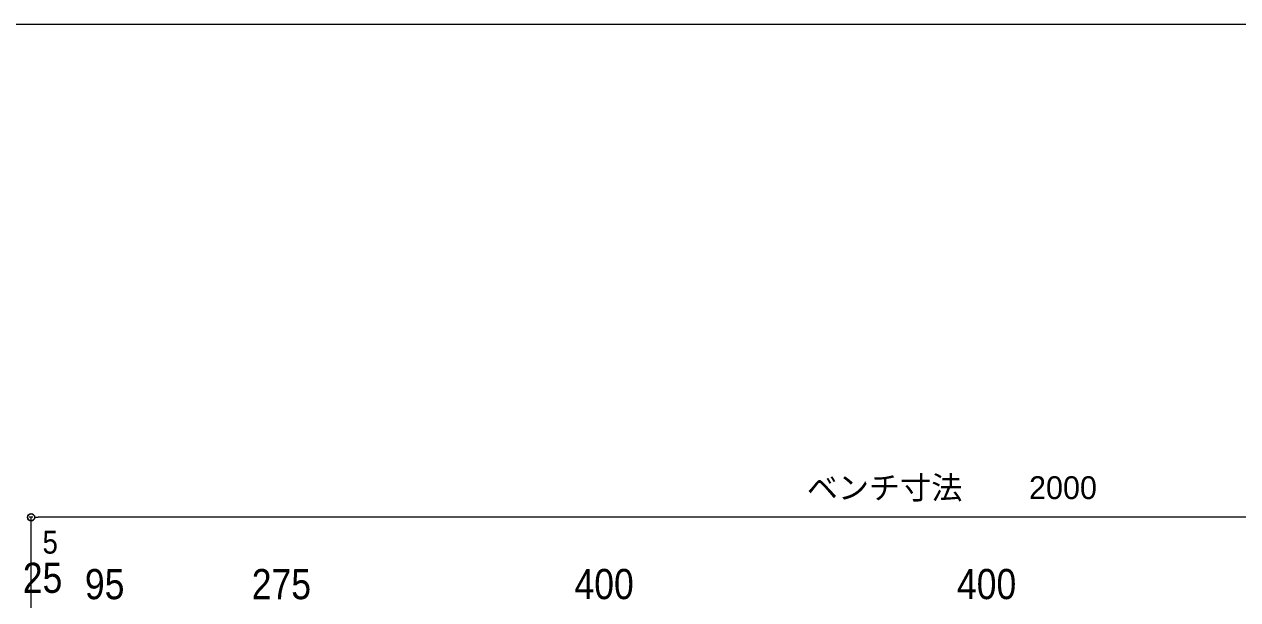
# Model space of a CAD drawing. Units: millimetres, scale not verified. Extents: x -8199 to 8201, y -2963 to 5056.
# Drawn here: x 1657 to 3349, y 1695 to 2497 of the extents above; entities that cross this region are included whole.
import ezdxf
from ezdxf.enums import TextEntityAlignment as Align

# ---------------------------------------------------------------- set-up
doc = ezdxf.new("R2010")
doc.units = ezdxf.units.MM
doc.header["$LTSCALE"] = 20
doc.header["$PDMODE"] = 32
doc.header["$PDSIZE"] = 10
for name, color, linetype, lineweight in [('0-0_図枠', 7, 'Continuous', 9), ('0-2_寸法', 7, 'Continuous', 9), ('0-3_0', 7, 'Continuous', 9)]:
    doc.layers.add(name, color=color, linetype=linetype, lineweight=lineweight)
doc.layers.add('0-4_Defpoints', color=7, linetype='Continuous')
doc.styles.add('Osaka', font='')
doc.styles.add('ＭＳ Ｐゴシック', font='')
doc.styles.get('Osaka').set_extended_font_data('Osaka')
doc.styles.get('ＭＳ Ｐゴシック').set_extended_font_data('MS PGothic')

# ---------------------------------------------------------------- blocks, each defined once
blk = doc.blocks.new('_DOT')
at = {"layer": '0-3_0'}
for p, q in [((-10, 0), (-20, 0)), ((-5, 0), (5, 0))]:
    blk.add_line(p, q, dxfattribs=at)

msp = doc.modelspace()

# ---------------------------------------------------------------- linework, layer by layer
at = {"layer": '0-0_図枠', "color": 5}
msp.add_lwpolyline([(200.57, 2497.28), (8200.57, 2497.28), (8200.57, -2702.72), (200.57, -2702.72)], close=True, dxfattribs=at)
at = {"layer": '0-2_寸法'}
for p, q in [((1666.51, 1296.63), (1666.51, 1809.96)), ((4323.16, 1809.96), (1676.52, 1809.96))]:
    msp.add_line(p, q, dxfattribs=at)
at = {"layer": '0-4_Defpoints'}
msp.add_point((1666.51, 1809.96), dxfattribs=at)

# ---------------------------------------------------------------- block references
at = {"layer": '0-2_寸法', "xscale": 0.5007446, "yscale": 0.5007446, "rotation": 180}
msp.add_blockref('_DOT', (1666.51, 1809.96), dxfattribs=at)

# ---------------------------------------------------------------- texts
at = {"layer": '0-2_寸法', "style": 'Osaka'}
for s, p in [('ベンチ寸法', (2748.09, 1825.85)), (' 2000', (3046.17, 1825.85))]:
    msp.add_text(s, height=31.82, dxfattribs=at).set_placement(p, align=Align.BOTTOM_LEFT)
at = {"layer": '0-2_寸法', "width": 0.9}
for s, height, style, p in [('5', 31.82, 'Osaka', (1682.49, 1749.8)), ('25', 42.08, 'ＭＳ Ｐゴシック', (1654.95, 1692.02)), ('95', 42.08, 'ＭＳ Ｐゴシック', (1741.51, 1683.2)), ('275', 42.08, 'ＭＳ Ｐゴシック', (1974.17, 1683.2)), ('400', 42.08, 'ＭＳ Ｐゴシック', (2424.17, 1683.3)), ('400', 42.08, 'ＭＳ Ｐゴシック', (2957.51, 1683.3))]:
    msp.add_text(s, height=height, dxfattribs=dict(at, style=style)).set_placement(p, align=Align.BOTTOM_LEFT)

doc.saveas('drawing.dxf')
